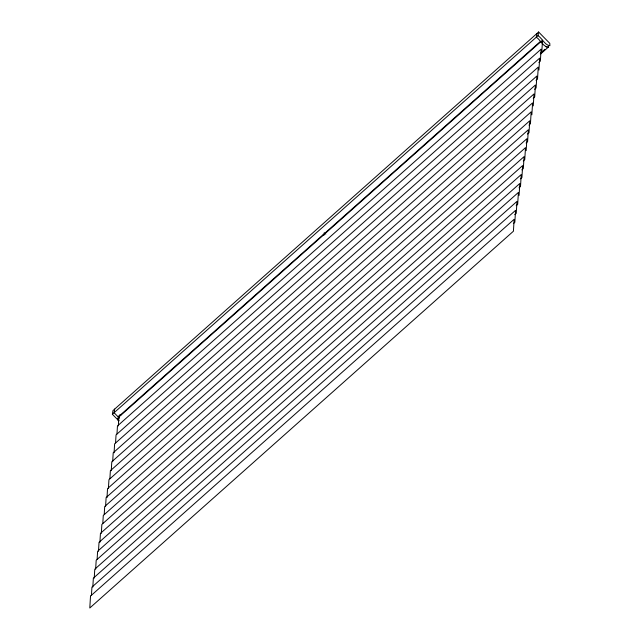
<?xml version="1.0" encoding="UTF-8"?>
<svg xmlns="http://www.w3.org/2000/svg" width="640" height="640" viewBox="0 0 640 640"><rect width="100%" height="100%" fill="white"/><g stroke="black" fill="none" stroke-linecap="round" stroke-linejoin="round"><path stroke-width="0.96" d="M91.448 595.072L91.936 587.12L515.568 210.344L514.84 222.272L513.344 223.6M92.808 587.112L93.352 578.168L516.984 201.392L516.256 213.312L514.76 214.648M94.224 578.16L94.776 569.216L518.4 192.432L517.672 204.36L516.184 205.688M95.648 569.2L96.192 560.256L519.816 183.48L519.096 195.408M97.12 559.256L97.608 551.304L521.24 174.528L520.512 186.456L519.016 187.784M98.48 551.296L99.024 542.352L522.656 165.576L521.928 177.496L520.432 178.832M99.896 542.344L100.448 533.4L524.072 156.616L523.344 168.544L521.856 169.872M101.32 533.384L101.864 524.44L525.488 147.664L524.768 159.592L523.272 160.92M102.8 523.44L103.28 515.488L526.912 138.712L526.184 150.64M104.216 514.488L104.696 506.536L528.328 129.76L527.6 141.68L526.104 143.016M105.576 506.528L106.12 497.584L529.744 120.8L529.016 132.728L527.528 134.056M106.992 497.568L107.536 488.624L531.168 111.848L530.44 123.776L528.944 125.104M108.408 488.616L108.952 479.672L532.584 102.896L531.856 114.824M109.888 478.672L110.376 470.72L534 93.944L533.272 105.872M111.248 470.712L111.792 461.768L535.416 84.984L534.696 96.912L533.2 98.24M112.664 461.752L113.208 452.808L536.84 76.032L536.112 87.96L534.616 89.288M114.08 452.8L114.624 443.856L538.256 67.08L537.528 79.008L536.032 80.336M115.56 442.856L116.048 434.904L539.672 58.128L538.944 70.056M116.976 433.896L117.464 425.952L541.088 49.168L540.368 61.096L538.872 62.424M118.336 425.936L118.88 416.992L542.512 40.216L541.784 52.144L540.288 53.472M118.84 420.856L112.376 414.288L112.96 410.616L538.616 32L549.792 43.36L549.872 45.744C544.64 45.04 542.16 38.28 538.032 35.672L538.616 32M114.664 409.056L114.104 412.752L112.376 414.288M536.888 33.528L536.304 37.208C540.44 39.816 542.92 46.584 548.16 47.28L548.384 47.048M548.48 46.68L548.464 46.192L548.144 47.28L546.816 47.12M538.032 35.672L114.08 412.728L119.272 418.008M118.216 416.936L540.44 41.408M542.688 51.272L544.928 49.28M540.696 53.92L548.16 47.28M118.904 418C117.032 417.264 117.032 420.392 118.936 420.6M324.256 232.976L325.816 234.08M324.072 233.136L324.8 233.584M120.032 414.824L120.784 415.32M119.848 414.992L120.6 415.48M545.528 46.336L546.208 46.792M323.424 234.336L323.904 235.2M323.24 234.496L323.72 235.36M119.008 415.976L119.456 416.824M118.824 416.144L119.272 416.984M90.52 596.072L89.792 608L513.416 231.224L514.144 219.296L90.52 596.072"/></g></svg>
